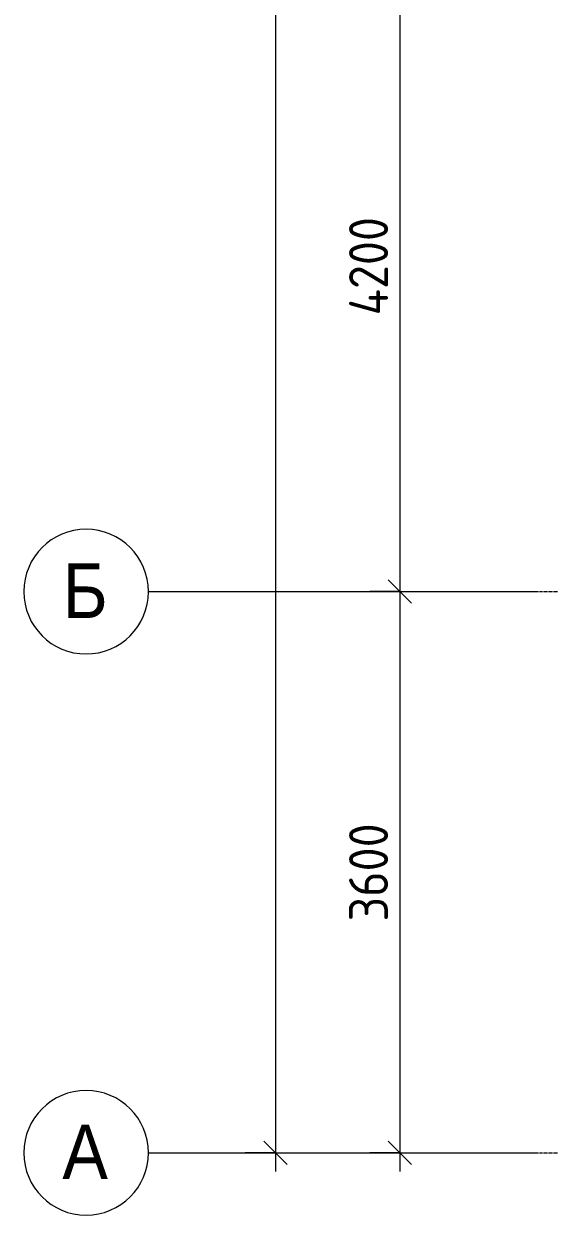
# Model space of a CAD drawing. Header units: millimetres. Extents: x 1311 to 195818, y -8553 to 29000.
# Drawn here: x 5707 to 9082, y -400 to 7242 of the extents above; entities that cross this region are included whole.
import ezdxf

# ---------------------------------------------------------------- set-up
doc = ezdxf.new("R2010")
doc.units = ezdxf.units.MM
doc.linetypes.add('Осевая', pattern=[31.75, 6.35, -4.7625, 15.875, -4.7625])
for name, color, linetype, lineweight in [('A-ANNO-DIMS', 7, 'Continuous', 9), ('A-ANNO-DIMS-100', 7, 'Continuous', 9), ('Оси', 7, 'Continuous', 9), ('Оси-1', 7, 'Continuous', 20), ('Оси-2', 7, 'Осевая', 9)]:
    doc.layers.add(name, color=color, linetype=linetype, lineweight=lineweight)
doc.styles.add('Arial', font='arial.ttf', dxfattribs={"width": 0.9, "height": 350})
doc.styles.add('ISOCPEUR', font='isocpeur.ttf', dxfattribs={"width": 0.9, "height": 250})
doc.dimstyles.new('ISO-2_5_0_9К_БОЛЬШОЙ', dxfattribs={"dimscale": 304.8, "dimtxt": 248.995294, "dimasz": 0.492126, "dimexe": 0.393701, "dimexo": 0.984252, "dimgap": 0, "dimtad": 1, "dimdec": 0, "dimrnd": 10, "dimzin": 0, "dimdsep": 46, "dimtxsty": 'ISOCPEUR', "dimblk1": 'OBLIQUE', "dimblk2": 'OBLIQUE', "dimsah": 1, "dimcen": 0.09, "dimdle": 0.393701, "dimazin": 0, "dimtfac": 1, "dimtdec": 4, "dimtix": 1, "dimtmove": 0, "dimatfit": 3, "dimfxl": 1, "dimtvp": 1, "dimtolj": 1, "dimtzin": 0, "dimarcsym": 2})

# ---------------------------------------------------------------- blocks, each defined once
blk = doc.blocks.new('Ось сетки - D8-29747960-Сводный план потолков 1 этажа в осях 1-12')
at = {"layer": 'Оси-1'}
for start, end in [(360, 180), (180, 360)]:
    blk.add_arc((0, 0), 4, start, end, dxfattribs=at)
blk = doc.blocks.new('DIMBLOCK22-Сводный план потолков 1 этажа в осях 1-12')
at = {"layer": 'A-ANNO-DIMS-100', "lineweight": 20}
for p, q in [((8123, 7800), (8048, 7875)), ((8123, 7800), (8198, 7725)), ((8123, 3600), (8048, 3675)), ((8123, 3600), (8198, 3525))]:
    blk.add_line(p, q, dxfattribs=at)
at = {"layer": 'A-ANNO-DIMS-100'}
for p, q in [((7929.1, 7800), (8243, 7800)), ((8123, 7800), (7929.1, 7800)), ((8123, 7800), (8123, 3600)), ((7929.1, 3600), (8243, 3600)), ((8123, 3600), (7929.1, 3600))]:
    blk.add_line(p, q, dxfattribs=at)
at = {"layer": 'A-ANNO-DIMS-100', "color": 0, "insert": (7796.4, 5372), "char_height": 250, "width": 787.208, "attachment_point": 1, "rotation": 90, "line_spacing_factor": 1.149209, "style": 'ISOCPEUR'}
blk.add_mtext('4200', dxfattribs=at)
blk = doc.blocks.new('_Oblique')
at = {"color": 0, "linetype": 'ByBlock', "lineweight": -2}
blk.add_line((-0.5, -0.5), (0.5, 0.5), dxfattribs=at)
blk = doc.blocks.new('DIMBLOCK23-Сводный план потолков 1 этажа в осях 1-12')
at = {"layer": 'A-ANNO-DIMS-100', "lineweight": 20}
for p, q in [((8123, 3600), (8048, 3675)), ((8123, 3600), (8198, 3525)), ((8123, 0), (8048, 75)), ((8123, 0), (8198, -75))]:
    blk.add_line(p, q, dxfattribs=at)
at = {"layer": 'A-ANNO-DIMS-100'}
for p, q in [((7929.1, 3600), (8243, 3600)), ((8123, 3600), (7929.1, 3600)), ((8123, 3600), (8123, -120)), ((7929.1, 0), (8243, 0)), ((8123, 0), (7929.1, 0))]:
    blk.add_line(p, q, dxfattribs=at)
at = {"layer": 'A-ANNO-DIMS-100', "color": 0, "insert": (7796.4, 1484), "char_height": 250, "width": 758.478, "attachment_point": 1, "rotation": 90, "line_spacing_factor": 1.149209, "style": 'ISOCPEUR'}
blk.add_mtext('3600', dxfattribs=at)
blk = doc.blocks.new('DIMBLOCK24-Сводный план потолков 1 этажа в осях 1-12')
at = {"layer": 'A-ANNO-DIMS-100', "lineweight": 20}
for p, q in [((7323, 27000), (7248, 27075)), ((7323, 27000), (7398, 26925)), ((7323, 0), (7248, 75)), ((7323, 0), (7398, -75))]:
    blk.add_line(p, q, dxfattribs=at)
at = {"layer": 'A-ANNO-DIMS-100'}
for p, q in [((7323, 27120), (7323, -120)), ((7129.1, 27000), (7443, 27000)), ((7323, 27000), (7129.1, 27000)), ((7129.1, 0), (7443, 0)), ((7323, 0), (7129.1, 0))]:
    blk.add_line(p, q, dxfattribs=at)
at = {"layer": 'A-ANNO-DIMS-100', "color": 0, "insert": (6996.4, 13105), "char_height": 250, "width": 948.097, "attachment_point": 1, "rotation": 90, "line_spacing_factor": 1.149209, "style": 'ISOCPEUR'}
blk.add_mtext('27000', dxfattribs=at)

msp = doc.modelspace()

# ---------------------------------------------------------------- linework, layer by layer
at = {"layer": 'Оси'}
for p, q in [((6507.3, 3600), (9007.3, 3600)), ((6507.3, 0), (9007.3, 0))]:
    msp.add_line(p, q, dxfattribs=at)
at = {"layer": 'Оси-2'}
for p, q in [((9007.3, 3600), (45435.8, 3600)), ((9007.3, 0), (45435.8, 0))]:
    msp.add_line(p, q, dxfattribs=at)

# ---------------------------------------------------------------- block references
at = {"layer": 'Оси-1', "xscale": 99.99999999999993, "yscale": 99.99999999999993, "zscale": 99.99999999999993, "rotation": 269.9999999999994}
for p in [(6107.3, 3600), (6107.3, 0)]:
    msp.add_blockref('Ось сетки - D8-29747960-Сводный план потолков 1 этажа в осях 1-12', p, dxfattribs=at)

# ---------------------------------------------------------------- texts
at = {"layer": 'Оси', "char_height": 350, "attachment_point": 1, "style": 'Arial'}
for s, insert, width in [('\\fArial|b0|i0|c204|p34|;\\W.9;Б', (5957.7, 3781), 353.544), ('\\fArial|b0|i0|c204|p34|;\\W.9;А', (5954.5, 181), 360.759)]:
    msp.add_mtext(s, dxfattribs=dict(at, insert=insert, width=width))

# ---------------------------------------------------------------- dimensions: what is measured, and where the dimension line sits
at = {"layer": 'A-ANNO-DIMS'}
for base, p1, p2, override, picture, middle in [((7323, 0), (7429.1, 27000), (7429.1, 0), {"dimpost": '<>', "dimfxl": 26999.999823}, 'DIMBLOCK24-Сводный план потолков 1 этажа в осях 1-12', (7198, 13500)), ((8123, 3600), (8229.1, 7800), (8229.1, 3600), {"dimpost": '<>', "dimfxl": 4200}, 'DIMBLOCK22-Сводный план потолков 1 этажа в осях 1-12', (7998, 5700)), ((8123, 0), (8229.1, 3600), (8229.1, 0), {"dimpost": '<>', "dimfxl": 3600}, 'DIMBLOCK23-Сводный план потолков 1 этажа в осях 1-12', (7998, 1800))]:
    dim = msp.add_linear_dim(base=base, p1=p1, p2=p2, angle=90, dimstyle='ISO-2_5_0_9К_БОЛЬШОЙ', override=override, dxfattribs=at)
    dim.commit()
    dim.dimension.update_dxf_attribs({"geometry": picture, "text_midpoint": middle})

doc.saveas('drawing.dxf')
